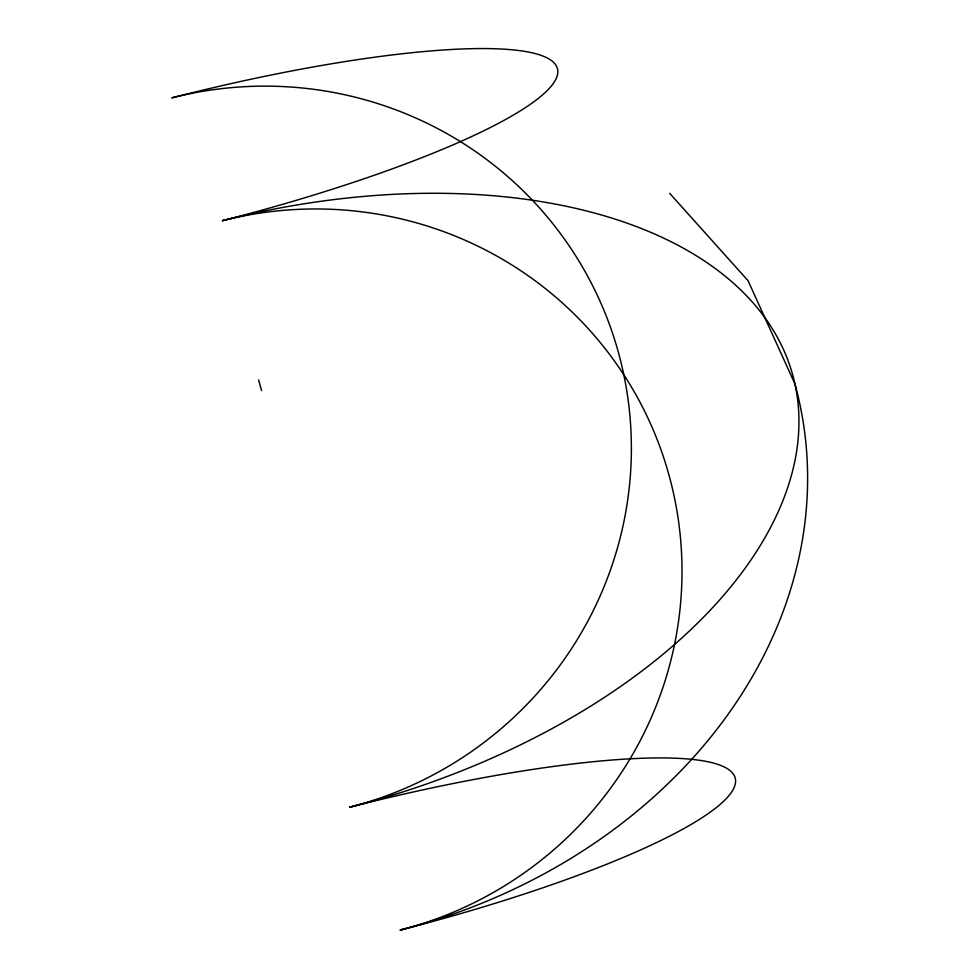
<?xml version="1.0" encoding="UTF-8"?>
<svg xmlns="http://www.w3.org/2000/svg" width="979" height="979" viewBox="0 0 979 979"><rect width="100%" height="100%" fill="white"/><g stroke="black" fill="none" stroke-linecap="round" stroke-linejoin="round"><path stroke-width="1.47" d="M669.66 193.316L748.042 280.679L794.936 383.952A525.405 431.274 -12.2 0 1 400.24 930.05A371.518 65.752 -14.1 0 0 734.764 776.714A371.518 65.752 -14.1 0 0 349.613 807.222A371.518 365.522 -22.4 0 0 620.564 360.615A371.518 365.522 -22.4 0 0 171.851 97.851A371.518 65.752 -14.1 0 1 557.002 67.343A371.518 65.752 -14.1 0 1 222.478 220.679A371.518 365.522 -22.4 0 1 671.19 483.442A371.518 365.522 -22.4 0 1 400.24 930.05M258.627 379.913L261.577 390.621M222.478 220.679A525.405 299.782 -15.3 0 1 794.936 383.952A525.405 299.782 -15.3 0 1 349.613 807.222"/></g></svg>
